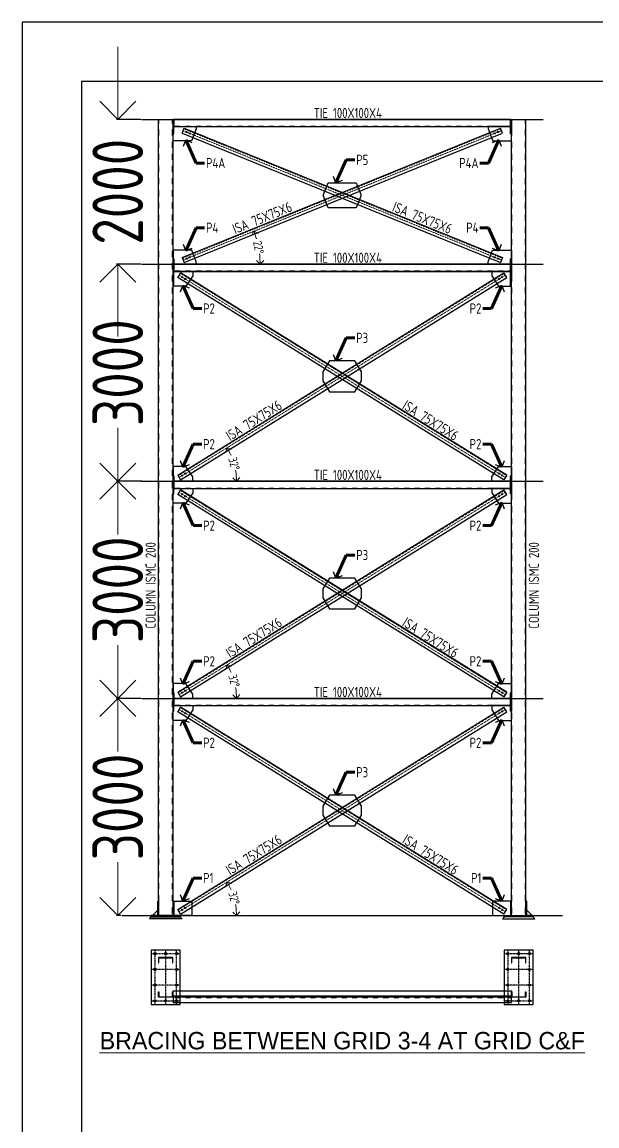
# Model space of a CAD drawing. Header units: millimetres. Extents: x 3470347 to 5996549, y -3470518 to 17149644.
# Drawn here: x 4835208 to 4843152, y 6806331 to 6821582 of the extents above; entities that cross this region are included whole.
import ezdxf
from ezdxf.enums import TextEntityAlignment as Align

# ---------------------------------------------------------------- set-up
doc = ezdxf.new("R2010")
doc.units = ezdxf.units.MM
doc.header["$MEASUREMENT"] = 0
doc.header["$PDMODE"] = 35
doc.header["$PDSIZE"] = -5
for name, pattern in [('CENTERX2', [4, 2.5, -0.5, 0.5, -0.5]), ('Continous', [0]), ('DASHED2', [0.375, 0.25, -0.125]), ('HIDDEN', [0.375, 0.25, -0.125])]:
    doc.linetypes.add(name, pattern=pattern)
doc.layers.get('0').update_dxf_attribs({"linetype": 'CONTINUOUS', "lineweight": 25})
doc.layers.get('DEFPOINTS').update_dxf_attribs({"linetype": 'CONTINUOUS', "lineweight": 25})
for name, color, linetype, lineweight in [('6 TEXT', 7, 'CONTINUOUS', 25), ('padestial', 5, 'CONTINUOUS', 20), ('rDIMension', 1, 'CONTINUOUS', 18), ('rPCC DASH', 9, 'HIDDEN', 15), ('rRCC 1', 3, 'CONTINUOUS', 25), ('rRCC 2', 40, 'CONTINUOUS', 15), ('SHEET', 7, 'CONTINUOUS', 15)]:
    doc.layers.add(name, color=color, linetype=linetype, lineweight=lineweight)
doc.layers.add('lintel', color=2, linetype='CONTINUOUS')
doc.layers.add('see level', color=2, linetype='CONTINUOUS')
doc.styles.add('DIM', font='geniso.shx', dxfattribs={"width": 0.85})
doc.styles.get("Standard").update_dxf_attribs({"font": ''})
doc.styles.get('Standard').set_extended_font_data('AR CENA')
doc.dimstyles.new('Copy of ST-100', dxfattribs={"dimscale": 100, "dimtxt": 1.2, "dimasz": 1.3, "dimexe": 0.18, "dimexo": 0.0625, "dimgap": 0.2, "dimtad": 0, "dimdec": 0, "dimzin": 0, "dimdsep": 46, "dimtxsty": 'DIM', "dimblk": 'OPEN90', "dimcen": 0.09, "dimclrd": 1, "dimclrt": 7, "dimadec": 0, "dimazin": 0, "dimtfac": 1, "dimtdec": 0, "dimtofl": 0, "dimtmove": 0, "dimatfit": 3, "dimldrblk": 'OPEN90', "dimfxl": 1, "dimtolj": 1, "dimtzin": 0, "dimlwd": -1, "dimarcsym": 0})
doc.dimstyles.new('ST-100', dxfattribs={"dimscale": 100, "dimtxt": 7, "dimasz": 5, "dimexe": 0.18, "dimexo": 0.0625, "dimgap": 0.2, "dimtad": 0, "dimdec": 0, "dimzin": 0, "dimdsep": 46, "dimtxsty": 'DIM', "dimblk": 'OPEN90', "dimcen": 0.09, "dimclrd": 256, "dimclrt": 7, "dimadec": 0, "dimazin": 0, "dimtfac": 1, "dimtdec": 0, "dimtofl": 0, "dimtmove": 0, "dimatfit": 3, "dimldrblk": 'OPEN90', "dimfxl": 1, "dimtolj": 1, "dimtzin": 0, "dimlwd": -1, "dimarcsym": 0})

# ---------------------------------------------------------------- blocks, each defined once
blk = doc.blocks.new('dwaawefse4r')
at = {"layer": '6 TEXT', "linetype": 'ByBlock'}
h = blk.add_hatch(color=8, dxfattribs=at)
h.dxf.hatch_style = 1
h.paths.add_polyline_path([(463104, -985640), (463170, -985640, 0.414214), (463173, -985637), (463173, -985634), (463098, -985634), (463098, -985834), (463173, -985834), (463173, -985831, 0.414214), (463170, -985828), (463104, -985828)])
h = blk.add_hatch(color=8, dxfattribs=at)
h.dxf.hatch_style = 1
h.paths.add_polyline_path([(463642, -985640), (463576, -985640, -0.414214), (463573, -985637), (463573, -985634), (463648, -985634), (463648, -985834), (463573, -985834), (463573, -985831, -0.414214), (463576, -985828), (463642, -985828)])
at = {"layer": '6 TEXT', "color": 8, "linetype": 'CENTERX2', "ltscale": 0.1}
for p, q in [((463048, -985534), (463048, -985934)), ((463264, -985534), (463264, -985934)), ((463481, -985534), (463481, -985934)), ((463698, -985934), (463698, -985534)), ((463748, -985584), (462998, -985584)), ((463748, -985734), (462998, -985734)), ((462998, -985884), (463748, -985884))]:
    blk.add_line(p, q, dxfattribs=at)
at = {"layer": '6 TEXT', "color": 6, "linetype": 'ByBlock'}
blk.add_lwpolyline([(462998, -985534), (462998, -985934), (463748, -985934), (463748, -985534)], close=True, dxfattribs=at)
for points in [[(463173, -985637), (463173, -985634), (463098, -985634), (463098, -985834), (463173, -985834), (463173, -985831, 0.414214), (463170, -985828), (463104, -985828), (463104, -985640), (463170, -985640, 0.414214)], [(463573, -985637), (463573, -985634), (463648, -985634), (463648, -985834), (463573, -985834), (463573, -985831, -0.414214), (463576, -985828), (463642, -985828), (463642, -985640), (463576, -985640, -0.414214)]]:
    blk.add_lwpolyline(points, format="xyb", close=True, dxfattribs=at)
at = {"layer": '6 TEXT', "color": 2, "linetype": 'ByBlock'}
for centre in [(463048, -985584), (463265, -985584), (463481, -985584), (463698, -985584), (463048, -985734), (463698, -985734), (463048, -985884), (463264, -985884), (463481, -985884), (463698, -985884)]:
    blk.add_circle(centre, 15, dxfattribs=at)
blk = doc.blocks.new('_Open90')
at = {"color": 0, "linetype": 'ByBlock', "lineweight": -2}
for p, q in [((-0.5, 0.5), (0, 0)), ((0, 0), (-1, 0)), ((0, 0), (-0.5, -0.5))]:
    blk.add_line(p, q, dxfattribs=at)
blk = doc.blocks.new('*D1736')
at = {"layer": 'DEFPOINTS', "color": 0}
for p in [(4836530, 6812238), (4836856, 6812238), (4836580, 6809238)]:
    blk.add_point(p, dxfattribs=at)
at = {"layer": 'rDIMension', "color": 0, "linetype": 'ByBlock', "lineweight": -2, "ltscale": 0.5}
for p, q in [((4836850, 6812238), (4836512, 6812238)), ((4836574, 6809238), (4836512, 6809238))]:
    blk.add_line(p, q, dxfattribs=at)
at = {"layer": 'rDIMension', "linetype": 'ByBlock', "ltscale": 0.5}
for p, q in [((4836530, 6811738), (4836530, 6811502)), ((4836530, 6809738), (4836530, 6809974))]:
    blk.add_line(p, q, dxfattribs=at)
at = {"layer": 'rDIMension', "xscale": 500, "yscale": 500, "zscale": 500}
for p, rotation in [((4836530, 6812238), 90), ((4836530, 6809238), 270)]:
    blk.add_blockref('_Open90', p, dxfattribs=dict(at, rotation=rotation))
at = {"layer": 'rDIMension', "color": 7, "insert": (4836530, 6810738), "char_height": 700, "attachment_point": 5, "rotation": 90, "style": 'DIM'}
blk.add_mtext('\\A1;3000', dxfattribs=at)
blk = doc.blocks.new('*D1737')
at = {"layer": 'DEFPOINTS', "color": 0}
for p in [(4836530, 6815238), (4836869, 6815238), (4836593, 6812238)]:
    blk.add_point(p, dxfattribs=at)
at = {"layer": 'rDIMension', "color": 0, "linetype": 'ByBlock', "lineweight": -2, "ltscale": 0.5}
for p, q in [((4836862, 6815238), (4836512, 6815238)), ((4836586, 6812238), (4836512, 6812238))]:
    blk.add_line(p, q, dxfattribs=at)
at = {"layer": 'rDIMension', "linetype": 'ByBlock', "ltscale": 0.5}
for p, q in [((4836530, 6814738), (4836530, 6814502)), ((4836530, 6812738), (4836530, 6812974))]:
    blk.add_line(p, q, dxfattribs=at)
at = {"layer": 'rDIMension', "xscale": 500, "yscale": 500, "zscale": 500}
for p, rotation in [((4836530, 6815238), 90), ((4836530, 6812238), 270)]:
    blk.add_blockref('_Open90', p, dxfattribs=dict(at, rotation=rotation))
at = {"layer": 'rDIMension', "color": 7, "insert": (4836530, 6813738), "char_height": 700, "attachment_point": 5, "rotation": 90, "style": 'DIM'}
blk.add_mtext('\\A1;3000', dxfattribs=at)
blk = doc.blocks.new('*D1738')
at = {"layer": 'DEFPOINTS', "color": 0}
for p in [(4836530, 6818238), (4836856, 6818238), (4836580, 6815238)]:
    blk.add_point(p, dxfattribs=at)
at = {"layer": 'rDIMension', "color": 0, "linetype": 'ByBlock', "lineweight": -2, "ltscale": 0.5}
for p, q in [((4836850, 6818238), (4836512, 6818238)), ((4836574, 6815238), (4836512, 6815238))]:
    blk.add_line(p, q, dxfattribs=at)
at = {"layer": 'rDIMension', "linetype": 'ByBlock', "ltscale": 0.5}
for p, q in [((4836530, 6817738), (4836530, 6817502)), ((4836530, 6815738), (4836530, 6815974))]:
    blk.add_line(p, q, dxfattribs=at)
at = {"layer": 'rDIMension', "xscale": 500, "yscale": 500, "zscale": 500}
for p, rotation in [((4836530, 6818238), 90), ((4836530, 6815238), 270)]:
    blk.add_blockref('_Open90', p, dxfattribs=dict(at, rotation=rotation))
at = {"layer": 'rDIMension', "color": 7, "insert": (4836530, 6816738), "char_height": 700, "attachment_point": 5, "rotation": 90, "style": 'DIM'}
blk.add_mtext('\\A1;3000', dxfattribs=at)
blk = doc.blocks.new('*D1739')
at = {"layer": 'DEFPOINTS', "color": 0}
for p in [(4836530, 6820238), (4836856, 6820238), (4836580, 6818238)]:
    blk.add_point(p, dxfattribs=at)
at = {"layer": 'rDIMension', "linetype": 'ByBlock', "ltscale": 0.5}
for p, q in [((4836530, 6820738), (4836530, 6821238)), ((4836530, 6817738), (4836530, 6817238))]:
    blk.add_line(p, q, dxfattribs=at)
at = {"layer": 'rDIMension', "color": 0, "linetype": 'ByBlock', "lineweight": -2, "ltscale": 0.5}
for p, q in [((4836850, 6820238), (4836512, 6820238)), ((4836574, 6818238), (4836512, 6818238))]:
    blk.add_line(p, q, dxfattribs=at)
at = {"layer": 'rDIMension', "xscale": 500, "yscale": 500, "zscale": 500}
for p, rotation in [((4836530, 6820238), 270), ((4836530, 6818238), 90)]:
    blk.add_blockref('_Open90', p, dxfattribs=dict(at, rotation=rotation))
at = {"layer": 'rDIMension', "color": 7, "insert": (4836530, 6819238), "char_height": 700, "attachment_point": 5, "rotation": 90, "style": 'DIM'}
blk.add_mtext('\\A1;2000', dxfattribs=at)
blk = doc.blocks.new('*D1756')
at = {"layer": 'DEFPOINTS', "color": 0}
for p in [(4841886, 6812085), (4836586, 6809238), (4837379, 6809290), (4838172, 6809238), (4842678, 6809238)]:
    blk.add_point(p, dxfattribs=at)
at = {"layer": 'rDIMension', "color": 1, "linetype": 'ByBlock'}
for start, end in [(23.8849, 25.2743), (6.5269, 9.9274)]:
    blk.add_arc((4837294, 6809238), 878, start, end, dxfattribs=at)
at = {"layer": 'rDIMension', "color": 1, "xscale": 100, "yscale": 100, "zscale": 100}
for p, rotation in [((4838040, 6809701), 118.5377654534633), ((4838172, 6809238), 273.2634480507106)]:
    blk.add_blockref('_Open90', p, dxfattribs=dict(at, rotation=rotation))
at = {"layer": 'rDIMension', "color": 7, "insert": (4838138, 6809478), "char_height": 120, "attachment_point": 5, "rotation": 285.9006, "style": 'DIM'}
blk.add_mtext('\\A1;32%%d', dxfattribs=at)
blk = doc.blocks.new('*D1757')
at = {"layer": 'DEFPOINTS', "color": 0}
for p in [(4841886, 6815085), (4837379, 6812290), (4836856, 6812238), (4838172, 6812258), (4842408, 6812238)]:
    blk.add_point(p, dxfattribs=at)
at = {"layer": 'rDIMension', "color": 1, "linetype": 'ByBlock'}
for start, end in [(23.8849, 25.2743), (6.5269, 9.9274)]:
    blk.add_arc((4837294, 6812238), 878, start, end, dxfattribs=at)
at = {"layer": 'rDIMension', "color": 1, "xscale": 100, "yscale": 100, "zscale": 100}
for p, rotation in [((4838040, 6812701), 118.5377654536391), ((4838172, 6812238), 273.2634480507071)]:
    blk.add_blockref('_Open90', p, dxfattribs=dict(at, rotation=rotation))
at = {"layer": 'rDIMension', "color": 7, "insert": (4838138, 6812478), "char_height": 120, "attachment_point": 5, "rotation": 285.9006, "style": 'DIM'}
blk.add_mtext('\\A1;32%%d', dxfattribs=at)
blk = doc.blocks.new('*D1758')
at = {"layer": 'DEFPOINTS', "color": 0}
for p in [(4841886, 6818085), (4836856, 6815238), (4837379, 6815290), (4838172, 6815240), (4842408, 6815238)]:
    blk.add_point(p, dxfattribs=at)
at = {"layer": 'rDIMension', "color": 1, "linetype": 'ByBlock'}
for start, end in [(23.8849, 25.2743), (6.5269, 9.9274)]:
    blk.add_arc((4837294, 6815238), 878, start, end, dxfattribs=at)
at = {"layer": 'rDIMension', "color": 1, "xscale": 100, "yscale": 100, "zscale": 100}
for p, rotation in [((4838040, 6815701), 118.5377726064999), ((4838172, 6815238), 273.2634408978463)]:
    blk.add_blockref('_Open90', p, dxfattribs=dict(at, rotation=rotation))
at = {"layer": 'rDIMension', "color": 7, "insert": (4838138, 6815478), "char_height": 120, "attachment_point": 5, "rotation": 285.9006, "style": 'DIM'}
blk.add_mtext('\\A1;32%%d', dxfattribs=at)
blk = doc.blocks.new('*D1759')
at = {"layer": 'DEFPOINTS', "color": 0}
for p in [(4841832, 6820081), (4838489, 6818392), (4836856, 6818238), (4837433, 6818294), (4842408, 6818238)]:
    blk.add_point(p, dxfattribs=at)
at = {"layer": 'rDIMension', "color": 1, "linetype": 'ByBlock'}
for start, end in [(16.8664, 17.3521), (4.757, 6.7037)]:
    blk.add_arc((4837294, 6818238), 1205, start, end, dxfattribs=at)
at = {"layer": 'rDIMension', "color": 1, "xscale": 100, "yscale": 100, "zscale": 100}
for p, rotation in [((4838410, 6818691), 109.7306202239328), ((4838499, 6818238), 272.3784995210798)]:
    blk.add_blockref('_Open90', p, dxfattribs=dict(at, rotation=rotation))
at = {"layer": 'rDIMension', "color": 7, "insert": (4838476, 6818469), "char_height": 120, "attachment_point": 5, "rotation": 281.0546, "style": 'DIM'}
blk.add_mtext('\\A1;22%%d', dxfattribs=at)

msp = doc.modelspace()

# ---------------------------------------------------------------- hatches: boundary and pattern name
at = {"layer": 'padestial', "linetype": 'ByBlock', "true_color": 0xfeeab9}
h = msp.add_hatch(color=254, dxfattribs=at)
h.dxf.hatch_style = 1
h.paths.add_polyline_path([(4837553.77, 6808121.9), (4837293.77, 6808121.9), (4837293.77, 6808109.9), (4837553.77, 6808109.9)])
h = msp.add_hatch(color=254, dxfattribs=at)
h.dxf.hatch_style = 1
h.paths.add_polyline_path([(4839899.77, 6808109.9), (4839899.77, 6808121.9), (4839364.77, 6808121.9), (4839364.77, 6808109.9)])
h = msp.add_hatch(color=254, dxfattribs=at)
h.dxf.hatch_style = 1
h.paths.add_polyline_path([(4841710.77, 6808121.9), (4841970.77, 6808121.9), (4841970.77, 6808109.9), (4841710.77, 6808109.9)])
at = {"layer": 'rPCC DASH', "linetype": 'Continous', "transparency": 33554534}
h = msp.add_hatch(color=256, dxfattribs=at)
h.dxf.hatch_style = 1
h.paths.add_polyline_path([(4837293.77, 6820237.75), (4837305.77, 6820237.75), (4837305.77, 6820137.75), (4837305.77, 6820037.75), (4837293.77, 6820037.75)])
h.paths.add_polyline_path([(4841958.77, 6820037.75), (4841958.77, 6820137.75), (4841958.77, 6820237.75), (4841970.77, 6820237.75), (4841970.77, 6820037.75)])
h = msp.add_hatch(color=256, dxfattribs=at)
h.dxf.hatch_style = 1
h.paths.add_polyline_path([(4837293.77, 6818312.75), (4837305.77, 6818312.75), (4837305.77, 6818212.75), (4837305.77, 6818062.75), (4837293.77, 6818062.75)])
h.paths.add_polyline_path([(4841958.77, 6818062.75), (4841958.77, 6818212.75), (4841958.77, 6818312.75), (4841970.77, 6818312.75), (4841970.77, 6818062.75)])
h = msp.add_hatch(color=256, dxfattribs=at)
h.dxf.hatch_style = 1
h.paths.add_polyline_path([(4837293.77, 6815312.75), (4837305.77, 6815312.75), (4837305.77, 6815212.75), (4837305.77, 6815062.75), (4837293.77, 6815062.75)])
h.paths.add_polyline_path([(4841958.77, 6815062.75), (4841958.77, 6815212.75), (4841958.77, 6815312.75), (4841970.77, 6815312.75), (4841970.77, 6815062.75)])
h = msp.add_hatch(color=256, dxfattribs=at)
h.dxf.hatch_style = 1
h.paths.add_polyline_path([(4837293.77, 6812312.75), (4837305.77, 6812312.75), (4837305.77, 6812212.75), (4837305.77, 6812062.75), (4837293.77, 6812062.75)])
h.paths.add_polyline_path([(4841958.77, 6812062.75), (4841958.77, 6812212.75), (4841958.77, 6812312.75), (4841970.77, 6812312.75), (4841970.77, 6812062.75)])

# ---------------------------------------------------------------- linework, layer by layer
at = {"color": 1, "ltscale": 0.25}
for p, q in [((4837093.77, 6809237.75), (4837093.77, 6820237.75)), ((4837293.77, 6809237.75), (4837293.77, 6820237.75)), ((4841970.77, 6809237.75), (4841970.77, 6820237.75)), ((4842170.77, 6809237.75), (4842170.77, 6820237.75))]:
    msp.add_line(p, q, dxfattribs=at)
at = {"color": 1, "linetype": 'DASHED2', "ltscale": 0.25}
for p, q in [((4837099.77, 6809237.75), (4837099.77, 6820237.75)), ((4837287.77, 6809237.75), (4837287.77, 6820237.75)), ((4841976.77, 6809237.75), (4841976.77, 6820237.75)), ((4842164.77, 6809237.75), (4842164.77, 6820237.75))]:
    msp.add_line(p, q, dxfattribs=at)
at = {"color": 5, "linetype": 'DASHED2', "ltscale": 0.25}
for p, q in [((4837420.88, 6818323.39), (4841819.94, 6820110.48)), ((4837444.6, 6820110.48), (4841843.65, 6818323.39)), ((4837362.16, 6815317.22), (4841869.18, 6818111.83)), ((4841902.38, 6815317.22), (4837395.36, 6818111.83)), ((4837362.16, 6812317.22), (4841869.18, 6815111.83)), ((4841902.38, 6812317.22), (4837395.36, 6815111.83)), ((4837362.16, 6809317.22), (4841869.18, 6812111.83)), ((4841902.38, 6809317.22), (4837395.36, 6812111.83)), ((4837293.77, 6808127.9), (4841970.77, 6808127.9)), ((4837293.77, 6808103.9), (4841970.77, 6808103.9))]:
    msp.add_line(p, q, dxfattribs=at)
at = {"color": 192, "lineweight": 25, "elevation": 0}
msp.add_lwpolyline([(4835207.63, 6791073.07), (4878355.87, 6791073.07), (4878355.87, 6821581.96), (4835207.63, 6821581.96)], close=True, dxfattribs=at)
at = {"color": 6, "ltscale": 15}
for points in [[(4837305.77, 6820137.75), (4841958.77, 6820137.75), (4841958.77, 6820237.75), (4837305.77, 6820237.75)], [(4837305.77, 6818137.75), (4841958.77, 6818137.75), (4841958.77, 6818237.75), (4837305.77, 6818237.75)], [(4837305.77, 6815137.75), (4841958.77, 6815137.75), (4841958.77, 6815237.75), (4837305.77, 6815237.75)], [(4837305.77, 6812137.75), (4841958.77, 6812137.75), (4841958.77, 6812237.75), (4837305.77, 6812237.75)]]:
    msp.add_lwpolyline(points, close=True, dxfattribs=at)
at = {"color": 1, "linetype": 'DASHED2', "ltscale": 0.25}
for points in [[(4837305.77, 6820142.75), (4841958.77, 6820142.75), (4841958.77, 6820232.75), (4837305.77, 6820232.75)], [(4837305.77, 6818142.75), (4841958.77, 6818142.75), (4841958.77, 6818232.75), (4837305.77, 6818232.75)], [(4837305.77, 6815142.75), (4841958.77, 6815142.75), (4841958.77, 6815232.75), (4837305.77, 6815232.75)], [(4837305.77, 6812142.75), (4841958.77, 6812142.75), (4841958.77, 6812232.75), (4837305.77, 6812232.75)]]:
    msp.add_lwpolyline(points, close=True, dxfattribs=at)
at = {"layer": 'lintel', "color": 5, "linetype": 'ByBlock'}
for p, q in [((4837418.63, 6818328.95), (4841817.69, 6820116.04)), ((4837418.63, 6820046.55), (4837446.85, 6820116.04)), ((4837446.85, 6820116.04), (4841845.91, 6818328.95)), ((4841845.91, 6820046.55), (4841817.69, 6820116.04)), ((4837418.63, 6820046.55), (4841817.69, 6818259.46)), ((4837446.85, 6818259.46), (4841845.91, 6820046.55)), ((4837418.63, 6818328.95), (4837446.85, 6818259.46)), ((4841845.91, 6818328.95), (4841817.69, 6818259.46)), ((4837359, 6815322.32), (4841866.02, 6818116.92)), ((4837359, 6818053.18), (4837398.52, 6818116.92)), ((4841905.54, 6815322.32), (4837398.52, 6818116.92)), ((4841905.54, 6818053.18), (4841866.02, 6818116.92)), ((4841866.02, 6815258.58), (4837359, 6818053.18)), ((4837398.52, 6815258.58), (4841905.54, 6818053.18)), ((4837359, 6815322.32), (4837398.52, 6815258.58)), ((4841905.54, 6815322.32), (4841866.02, 6815258.58)), ((4837359, 6812322.32), (4841866.02, 6815116.92)), ((4837359, 6815053.18), (4837398.52, 6815116.92)), ((4841866.02, 6812258.58), (4837359, 6815053.18)), ((4841905.54, 6812322.32), (4837398.52, 6815116.92)), ((4837398.52, 6812258.58), (4841905.54, 6815053.18)), ((4841905.54, 6815053.18), (4841866.02, 6815116.92)), ((4837359, 6812322.32), (4837398.52, 6812258.58)), ((4841905.54, 6812322.32), (4841866.02, 6812258.58)), ((4837359, 6809322.32), (4841866.02, 6812116.92)), ((4837359, 6812053.18), (4837398.52, 6812116.92)), ((4841866.02, 6809258.58), (4837359, 6812053.18)), ((4841905.54, 6809322.32), (4837398.52, 6812116.92)), ((4837398.52, 6809258.58), (4841905.54, 6812053.18)), ((4841905.54, 6812053.18), (4841866.02, 6812116.92)), ((4837398.52, 6809258.58), (4837359, 6809322.32)), ((4841866.02, 6809258.58), (4841905.54, 6809322.32))]:
    msp.add_line(p, q, dxfattribs=at)
for points in [[(4837293.77, 6820037.75), (4837305.77, 6820037.75), (4837305.77, 6820237.75), (4837293.77, 6820237.75)], [(4841970.77, 6820037.75), (4841958.77, 6820037.75), (4841958.77, 6820237.75), (4841970.77, 6820237.75)], [(4837293.77, 6818062.75), (4837305.77, 6818062.75), (4837305.77, 6818312.75), (4837293.77, 6818312.75)], [(4841970.77, 6818062.75), (4841958.77, 6818062.75), (4841958.77, 6818312.75), (4841970.77, 6818312.75)], [(4837293.77, 6815062.75), (4837305.77, 6815062.75), (4837305.77, 6815312.75), (4837293.77, 6815312.75)], [(4841970.77, 6815062.75), (4841958.77, 6815062.75), (4841958.77, 6815312.75), (4841970.77, 6815312.75)], [(4837293.77, 6812062.75), (4837305.77, 6812062.75), (4837305.77, 6812312.75), (4837293.77, 6812312.75)], [(4841970.77, 6812062.75), (4841958.77, 6812062.75), (4841958.77, 6812312.75), (4841970.77, 6812312.75)], [(4837293.77, 6808121.9), (4837293.77, 6808196.9), (4841970.77, 6808196.9), (4841970.77, 6808121.9)], [(4841970.77, 6808109.9), (4837293.77, 6808109.9), (4837293.77, 6808034.9), (4841970.77, 6808034.9)]]:
    msp.add_lwpolyline(points, close=True, dxfattribs=at)
at = {"layer": 'lintel', "color": 4, "linetype": 'ByBlock'}
for points in [[(4837305.77, 6820137.75), (4837615.77, 6820137.75), (4837615.77, 6820107.75), (4837550.77, 6819942.75), (4837293.77, 6819942.75), (4837293.77, 6820037.75), (4837305.77, 6820037.75)], [(4841958.77, 6820137.75), (4841648.77, 6820137.75), (4841648.77, 6820107.75), (4841713.77, 6819942.75), (4841970.77, 6819942.75), (4841970.77, 6820037.75), (4841958.77, 6820037.75)], [(4839824.77, 6819015.25), (4839439.77, 6819015.25), (4839374.77, 6819177.75), (4839374.77, 6819197.75), (4839439.77, 6819360.25), (4839824.77, 6819360.25), (4839889.77, 6819197.75), (4839889.77, 6819177.75)], [(4837305.77, 6818237.75), (4837615.77, 6818237.75), (4837615.77, 6818267.75), (4837553.77, 6818432.75), (4837293.77, 6818432.75), (4837293.77, 6818312.75), (4837305.77, 6818312.75)], [(4841958.77, 6818237.75), (4841648.77, 6818237.75), (4841648.77, 6818267.75), (4841710.77, 6818432.75), (4841970.77, 6818432.75), (4841970.77, 6818312.75), (4841958.77, 6818312.75)], [(4837565.77, 6818077.75), (4837470.77, 6817932.75), (4837293.77, 6817932.75), (4837293.77, 6818062.75), (4837305.77, 6818062.75), (4837305.77, 6818137.75), (4837565.77, 6818137.75)], [(4837565.77, 6818077.75), (4837470.77, 6817932.75), (4837305.77, 6817932.75), (4837305.77, 6818137.75), (4837565.77, 6818137.75)], [(4841698.77, 6818077.75), (4841793.77, 6817932.75), (4841958.77, 6817932.75), (4841958.77, 6818137.75), (4841698.77, 6818137.75)], [(4841698.77, 6818077.75), (4841793.77, 6817932.75), (4841970.77, 6817932.75), (4841970.77, 6818062.75), (4841958.77, 6818062.75), (4841958.77, 6818137.75), (4841698.77, 6818137.75)], [(4839807.27, 6816900.25), (4839457.27, 6816900.25), (4839364.77, 6816750.25), (4839364.77, 6816625.25), (4839457.27, 6816475.25), (4839807.27, 6816475.25), (4839899.77, 6816625.25), (4839899.77, 6816750.25)], [(4837565.77, 6815297.75), (4837470.77, 6815442.75), (4837293.77, 6815442.75), (4837293.77, 6815312.75), (4837305.77, 6815312.75), (4837305.77, 6815237.75), (4837565.77, 6815237.75)], [(4841698.77, 6815297.75), (4841793.77, 6815442.75), (4841970.77, 6815442.75), (4841970.77, 6815312.75), (4841958.77, 6815312.75), (4841958.77, 6815237.75), (4841698.77, 6815237.75)], [(4837565.77, 6815077.75), (4837470.77, 6814932.75), (4837293.77, 6814932.75), (4837293.77, 6815062.75), (4837305.77, 6815062.75), (4837305.77, 6815137.75), (4837565.77, 6815137.75)], [(4841698.77, 6815077.75), (4841793.77, 6814932.75), (4841970.77, 6814932.75), (4841970.77, 6815062.75), (4841958.77, 6815062.75), (4841958.77, 6815137.75), (4841698.77, 6815137.75)], [(4839807.27, 6813900.25), (4839457.27, 6813900.25), (4839364.77, 6813750.25), (4839364.77, 6813625.25), (4839457.27, 6813475.25), (4839807.27, 6813475.25), (4839899.77, 6813625.25), (4839899.77, 6813750.25)], [(4837565.77, 6812297.75), (4837470.77, 6812442.75), (4837293.77, 6812442.75), (4837293.77, 6812312.75), (4837305.77, 6812312.75), (4837305.77, 6812237.75), (4837565.77, 6812237.75)], [(4841698.77, 6812297.75), (4841793.77, 6812442.75), (4841970.77, 6812442.75), (4841970.77, 6812312.75), (4841958.77, 6812312.75), (4841958.77, 6812237.75), (4841698.77, 6812237.75)], [(4837565.77, 6812077.75), (4837470.77, 6811932.75), (4837293.77, 6811932.75), (4837293.77, 6812062.75), (4837305.77, 6812062.75), (4837305.77, 6812137.75), (4837565.77, 6812137.75)], [(4841698.77, 6812077.75), (4841793.77, 6811932.75), (4841970.77, 6811932.75), (4841970.77, 6812062.75), (4841958.77, 6812062.75), (4841958.77, 6812137.75), (4841698.77, 6812137.75)], [(4839807.27, 6810900.25), (4839457.27, 6810900.25), (4839364.77, 6810750.25), (4839364.77, 6810625.25), (4839457.27, 6810475.25), (4839807.27, 6810475.25), (4839899.77, 6810625.25), (4839899.77, 6810750.25)], [(4837093.77, 6809437.75), (4837093.77, 6809237.75), (4837083.77, 6809237.75), (4837083.77, 6809437.75)], [(4837303.77, 6809437.75), (4837303.77, 6809237.75), (4837293.77, 6809237.75), (4837293.77, 6809437.75)], [(4837553.77, 6809237.75), (4837303.77, 6809237.75), (4837303.77, 6809437.75), (4837553.77, 6809437.75)], [(4841710.77, 6809237.75), (4841960.77, 6809237.75), (4841960.77, 6809437.75), (4841710.77, 6809437.75)], [(4841960.77, 6809437.75), (4841960.77, 6809237.75), (4841970.77, 6809237.75), (4841970.77, 6809437.75)], [(4842170.77, 6809437.75), (4842170.77, 6809237.75), (4842180.77, 6809237.75), (4842180.77, 6809437.75)], [(4836993.77, 6809217.75), (4837393.77, 6809217.75), (4837393.77, 6809237.75), (4836993.77, 6809237.75)], [(4837083.77, 6809312.75), (4837008.77, 6809237.75), (4837083.77, 6809237.75)], [(4842270.77, 6809217.75), (4841870.77, 6809217.75), (4841870.77, 6809237.75), (4842270.77, 6809237.75)], [(4842180.77, 6809312.75), (4842255.77, 6809237.75), (4842180.77, 6809237.75)]]:
    msp.add_lwpolyline(points, close=True, dxfattribs=at)
at = {"layer": 'padestial', "color": 254, "linetype": 'ByBlock', "true_color": 0xfeeab9}
for points in [[(4837293.77, 6808109.9), (4837553.77, 6808109.9), (4837553.77, 6808121.9), (4837293.77, 6808121.9)], [(4839364.77, 6808109.9), (4839899.77, 6808109.9), (4839899.77, 6808121.9), (4839364.77, 6808121.9)], [(4841970.77, 6808109.9), (4841710.77, 6808109.9), (4841710.77, 6808121.9), (4841970.77, 6808121.9)]]:
    msp.add_lwpolyline(points, close=True, dxfattribs=at)
at = {"layer": 'rPCC DASH', "linetype": 'DASHED2', "ltscale": 0.35}
for p, q in [((4837432.74, 6818294.21), (4841831.8, 6820081.3)), ((4837432.74, 6820081.3), (4841831.8, 6818294.21)), ((4837378.76, 6815290.45), (4841885.78, 6818085.05)), ((4841885.78, 6815290.45), (4837378.76, 6818085.05)), ((4837378.76, 6812290.45), (4841885.78, 6815085.05)), ((4841885.78, 6812290.45), (4837378.76, 6815085.05)), ((4837378.76, 6809290.45), (4841885.78, 6812085.05)), ((4841885.78, 6809290.45), (4837378.76, 6812085.05))]:
    msp.add_line(p, q, dxfattribs=at)
at = {"layer": 'rRCC 1', "color": 40, "true_color": 0xf8d731}
for centre in [(4837479.06, 6820062.48), (4837525.39, 6820043.66), (4841739.15, 6820043.66), (4841785.48, 6820062.48), (4837479.06, 6818313.03), (4837525.39, 6818331.84), (4841739.15, 6818331.84), (4841785.48, 6818313.03), (4837421.25, 6818058.71), (4837463.75, 6818032.36), (4841800.79, 6818032.36), (4841843.29, 6818058.71), (4837421.25, 6815316.8), (4837463.75, 6815343.15), (4841800.79, 6815343.15), (4841843.29, 6815316.8), (4837421.25, 6815058.71), (4837463.75, 6815032.36), (4841800.79, 6815032.36), (4841843.29, 6815058.71), (4837421.25, 6812316.8), (4837463.75, 6812343.15), (4841800.79, 6812343.15), (4841843.29, 6812316.8), (4837421.25, 6812058.71), (4837463.75, 6812032.36), (4841800.79, 6812032.36), (4841843.29, 6812058.71), (4837421.25, 6809316.8), (4837463.75, 6809343.15), (4841800.79, 6809343.15), (4841843.29, 6809316.8)]:
    msp.add_circle(centre, 8, dxfattribs=at)
at = {"layer": 'see level', "color": 8, "linetype": 'ByBlock'}
for p, q in [((4836856.27, 6820237.75), (4842408.27, 6820237.75)), ((4836856.27, 6818237.75), (4842408.27, 6818237.75)), ((4836856.27, 6815237.75), (4842408.27, 6815237.75)), ((4836856.27, 6812237.75), (4842408.27, 6812237.75)), ((4836586.33, 6809237.75), (4842678.21, 6809237.75))]:
    msp.add_line(p, q, dxfattribs=at)
at = {"layer": 'see level', "color": 0, "linetype": 'ByBlock'}
for points in [[(4836968.77, 6809192.75), (4836993.77, 6809217.75), (4837393.77, 6809217.75), (4837418.77, 6809192.75), (4836968.77, 6809192.75)], [(4842295.77, 6809192.75), (4842270.77, 6809217.75), (4841870.77, 6809217.75), (4841845.77, 6809192.75), (4842295.77, 6809192.75)]]:
    msp.add_lwpolyline(points, dxfattribs=at)
at = {"layer": 'SHEET', "color": 220, "lineweight": 25, "elevation": 0}
msp.add_lwpolyline([(4836029.5, 6791893.4), (4877533.99, 6791893.4), (4877533.99, 6820761.63), (4836029.5, 6820761.63)], close=True, dxfattribs=at)

# ---------------------------------------------------------------- block references
at = {"layer": '6 TEXT', "color": 7, "linetype": 'ByBlock', "rotation": 270}
for p in [(5822927.27, 7271757.53), (5827804.27, 7271757.53)]:
    msp.add_blockref('dwaawefse4r', p, dxfattribs=at)

# ---------------------------------------------------------------- texts
at = {"layer": 'rRCC 1', "color": 7, "char_height": 140.625, "style": 'DIM'}
for s, insert, attachment_point in [('\\A1;TIE 100X100X4', (4840180.41, 6820325.78), 6), ('\\A1;P5', (4839825.56, 6819678.22), 4), ('\\A1;P4A', (4837749.77, 6819634.79), 4), ('\\A1;P4A', (4841514.77, 6819634.79), 6), ('\\A1;P4', (4837749.77, 6818740.72), 4), ('\\A1;P4', (4841514.77, 6818740.72), 6), ('\\A1;TIE 100X100X4', (4840180.41, 6818325.78), 6), ('\\A1;P2', (4837709.77, 6817624.79), 4), ('\\A1;P2', (4841554.77, 6817624.79), 6), ('\\A1;P3', (4839825.56, 6817218.22), 4), ('\\A1;P2', (4837709.77, 6815750.72), 4), ('\\A1;P2', (4841554.77, 6815750.72), 6), ('\\A1;TIE 100X100X4', (4840180.41, 6815325.78), 6), ('\\A1;P2', (4837709.77, 6814624.79), 4), ('\\A1;P2', (4841554.77, 6814624.79), 6), ('\\A1;P3', (4839825.56, 6814218.22), 4), ('\\A1;P2', (4837709.77, 6812750.72), 4), ('\\A1;P2', (4841554.77, 6812750.72), 6), ('\\A1;TIE 100X100X4', (4840180.41, 6812325.78), 6), ('\\A1;P2', (4837709.77, 6811624.79), 4), ('\\A1;P2', (4841554.77, 6811624.79), 6), ('\\A1;P3', (4839825.56, 6811218.22), 4), ('\\A1;P1', (4837709.77, 6809755.72), 4), ('\\A1;P1', (4841554.77, 6809755.72), 6), ('\\A1;P1', (4841554.77, 6809755.72), 6)]:
    msp.add_mtext(s, dxfattribs=dict(at, insert=insert, attachment_point=attachment_point))
for s, insert, attachment_point, rotation in [('\\A1;ISA 75X75X6', (4838526.07, 6818876.82), 5, 22), ('\\A1;ISA 75X75X6', (4840738.47, 6818876.82), 5, 338), ('\\A1;ISA 75X75X6', (4838411.35, 6816078.28), 5, 32), ('\\A1;ISA 75X75X6', (4840853.19, 6816078.28), 5, 328), ('\\A1;COLUMN ISMC 200', (4836983.91, 6814396.38), 6, 90), ('\\A1;COLUMN ISMC 200', (4842280.63, 6814396.38), 6, 90), ('\\A1;ISA 75X75X6', (4838411.35, 6813078.28), 5, 32), ('\\A1;ISA 75X75X6', (4840853.19, 6813078.28), 5, 328), ('\\A1;ISA 75X75X6', (4838411.35, 6810078.28), 5, 32), ('\\A1;ISA 75X75X6', (4840853.19, 6810078.28), 5, 328)]:
    msp.add_mtext(s, dxfattribs=dict(at, insert=insert, attachment_point=attachment_point, rotation=rotation))
at = {"layer": 'rRCC 2'}
msp.add_text('%%UBRACING BETWEEN GRID 3-4 AT GRID C&F', height=240, dxfattribs=at).set_placement((4839632.27, 6807508.97), align=Align.MIDDLE_CENTER)

# ---------------------------------------------------------------- dimensions: what is measured, and where the dimension line sits
at = {"layer": 'rDIMension', "color": 7, "linetype": 'ByBlock', "ltscale": 0.5}
for base, p1, p2, picture, middle in [((4836529.65, 6820237.75), (4836580.38, 6818237.75), (4836856.27, 6820237.75), '*D1739', (4836529.65, 6819237.75)), ((4836529.65, 6818237.75), (4836580.38, 6815237.75), (4836856.27, 6818237.75), '*D1738', (4836529.65, 6816737.75)), ((4836529.65, 6815237.75), (4836592.66, 6812237.75), (4836868.55, 6815237.75), '*D1737', (4836529.65, 6813737.75)), ((4836529.65, 6812237.75), (4836580.38, 6809237.75), (4836856.27, 6812237.75), '*D1736', (4836529.65, 6810737.75))]:
    dim = msp.add_linear_dim(base=base, p1=p1, p2=p2, angle=90, dimstyle='ST-100', dxfattribs=at)
    dim.commit()
    dim.dimension.update_dxf_attribs({"geometry": picture, "text_midpoint": middle})
at = {"layer": 'rDIMension', "color": 3, "linetype": 'ByBlock'}
for base, line1, line2, picture, middle in [((4838488.62, 6818392.29), ((4837432.74, 6818294.21), (4841831.8, 6820081.3)), ((4836856.27, 6818237.75), (4842408.27, 6818237.75)), '*D1759', (4838476.21, 6818468.76)), ((4838172.09, 6815239.59), ((4837378.76, 6815290.45), (4841885.78, 6818085.05)), ((4836856.27, 6815237.75), (4842408.27, 6815237.75)), '*D1758', (4838138.48, 6815478.38)), ((4838171.86, 6812257.53), ((4837378.76, 6812290.45), (4841885.78, 6815085.05)), ((4836856.27, 6812237.75), (4842408.27, 6812237.75)), '*D1757', (4838138.48, 6812478.38)), ((4838172.09, 6809237.9), ((4837378.76, 6809290.45), (4841885.78, 6812085.05)), ((4836586.33, 6809237.75), (4842678.21, 6809237.75)), '*D1756', (4838138.48, 6809478.38))]:
    dim = msp.add_angular_dim_2l(base=base, line1=line1, line2=line2, dimstyle='Copy of ST-100', override={"dimasz": 1, "dimblk": 'Open90', "dimtmove": 1}, dxfattribs=at)
    dim.commit()
    dim.dimension.update_dxf_attribs({"geometry": picture, "text_midpoint": middle})

# ---------------------------------------------------------------- leaders
at = {"layer": 'rRCC 1', "annotation_type": 0, "has_hookline": 1}
for points, hookline_direction, text_width in [([(4837468.77, 6819952.75), (4837612.04, 6819634.79), (4837729.77, 6819634.79)], 0, 262.97), ([(4841795.77, 6819952.75), (4841652.5, 6819634.79), (4841534.77, 6819634.79)], 1, 262.97), ([(4839544.56, 6819360.25), (4839687.83, 6819678.22), (4839805.56, 6819678.22)], 0, 143.44), ([(4837468.77, 6818422.75), (4837612.04, 6818740.72), (4837729.77, 6818740.72)], 0, 155.39), ([(4841795.77, 6818422.75), (4841652.5, 6818740.72), (4841534.77, 6818740.72)], 1, 155.39), ([(4837428.77, 6817942.75), (4837572.04, 6817624.79), (4837689.77, 6817624.79)], 0, 143.46), ([(4841835.77, 6817942.75), (4841692.5, 6817624.79), (4841574.77, 6817624.79)], 1, 143.46), ([(4839544.56, 6816900.25), (4839687.83, 6817218.22), (4839805.56, 6817218.22)], 0, 143.44), ([(4837428.77, 6815432.75), (4837572.04, 6815750.72), (4837689.77, 6815750.72)], 0, 143.46), ([(4841835.77, 6815432.75), (4841692.5, 6815750.72), (4841574.77, 6815750.72)], 1, 143.46), ([(4837428.77, 6814942.75), (4837572.04, 6814624.79), (4837689.77, 6814624.79)], 0, 143.46), ([(4841835.77, 6814942.75), (4841692.5, 6814624.79), (4841574.77, 6814624.79)], 1, 143.46), ([(4839544.56, 6813900.25), (4839687.83, 6814218.22), (4839805.56, 6814218.22)], 0, 143.44), ([(4837428.77, 6812432.75), (4837572.04, 6812750.72), (4837689.77, 6812750.72)], 0, 143.46), ([(4841835.77, 6812432.75), (4841692.5, 6812750.72), (4841574.77, 6812750.72)], 1, 143.46), ([(4837428.77, 6811942.75), (4837572.04, 6811624.79), (4837689.77, 6811624.79)], 0, 143.46), ([(4841835.77, 6811942.75), (4841692.5, 6811624.79), (4841574.77, 6811624.79)], 1, 143.46), ([(4839544.56, 6810900.25), (4839687.83, 6811218.22), (4839805.56, 6811218.22)], 0, 143.44), ([(4837428.77, 6809437.75), (4837572.04, 6809755.72), (4837689.77, 6809755.72)], 0, 119.53), ([(4841835.77, 6809437.75), (4841692.5, 6809755.72), (4841574.77, 6809755.72)], 1, 119.53), ([(4841835.77, 6809437.75), (4841692.5, 6809755.72), (4841574.77, 6809755.72)], 1, 119.53)]:
    msp.add_leader(points, dimstyle='ST-100', override={"dimasz": 1.3, "dimlwd": 65533}, dxfattribs=dict(at, hookline_direction=hookline_direction, text_width=text_width))

doc.saveas('drawing.dxf')
